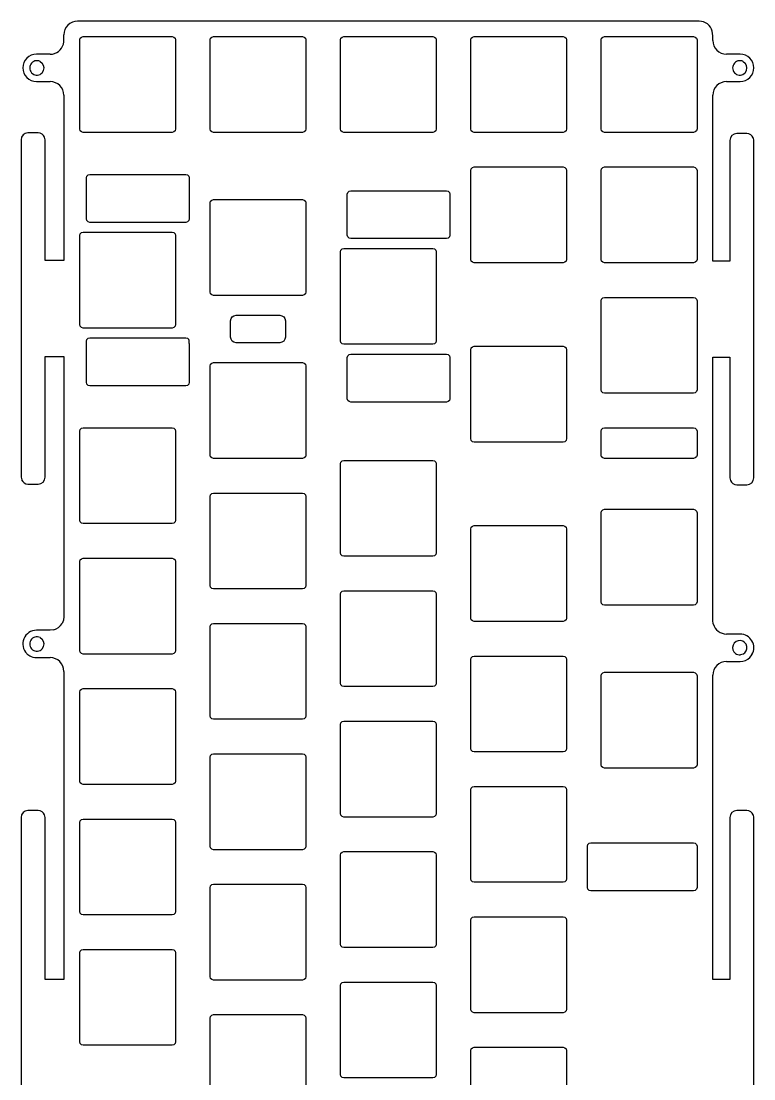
# Model space of a CAD drawing. Header units: millimetres. Extents: x 3 to 110, y 1 to 306.
# Drawn here: x 2.7 to 109.8, y 151 to 305.5 of the extents above; entities that cross this region are included whole.
import ezdxf

# ---------------------------------------------------------------- set-up
doc = ezdxf.new("R2010")
doc.units = ezdxf.units.MM
doc.linetypes.add('Continuous2', pattern=[0])
doc.layers.add('1508', color=1, linetype='Continuous')

msp = doc.modelspace()

# ---------------------------------------------------------------- linework, layer by layer
at = {"layer": '1508', "color": 176, "linetype": 'Continuous2', "lineweight": -3, "true_color": 0x000080}
for p, q in [((101.77, 305.51), (10.96, 305.51)), ((11.27, 302.76), (11.33, 303.01)), ((11.33, 303.01), (11.52, 303.19)), ((11.52, 303.19), (11.77, 303.26)), ((11.77, 303.26), (24.77, 303.26)), ((24.77, 303.26), (25.02, 303.19)), ((25.02, 303.19), (25.2, 303.01)), ((25.2, 303.01), (25.27, 302.76)), ((30.32, 302.76), (30.38, 303.01)), ((30.38, 303.01), (30.57, 303.19)), ((30.57, 303.19), (30.82, 303.26)), ((30.82, 303.26), (43.82, 303.26)), ((43.82, 303.26), (44.07, 303.19)), ((44.07, 303.19), (44.25, 303.01)), ((44.25, 303.01), (44.32, 302.76)), ((49.37, 302.76), (49.43, 303.01)), ((49.43, 303.01), (49.62, 303.19)), ((49.62, 303.19), (49.87, 303.26)), ((49.87, 303.26), (62.87, 303.26)), ((62.87, 303.26), (63.12, 303.19)), ((63.12, 303.19), (63.3, 303.01)), ((63.3, 303.01), (63.37, 302.76)), ((68.42, 302.76), (68.48, 303.01)), ((68.48, 303.01), (68.67, 303.19)), ((68.67, 303.19), (68.92, 303.26)), ((68.92, 303.26), (81.92, 303.26)), ((81.92, 303.26), (82.17, 303.19)), ((82.17, 303.19), (82.35, 303.01)), ((82.35, 303.01), (82.42, 302.76)), ((87.47, 302.76), (87.53, 303.01)), ((87.53, 303.01), (87.72, 303.19)), ((87.72, 303.19), (87.97, 303.26)), ((87.97, 303.26), (100.97, 303.26)), ((100.97, 303.26), (101.22, 303.19)), ((101.22, 303.19), (101.4, 303.01)), ((101.4, 303.01), (101.47, 302.76)), ((11.27, 289.76), (11.27, 302.76)), ((25.27, 302.76), (25.27, 289.76)), ((30.32, 289.76), (30.32, 302.76)), ((44.32, 302.76), (44.32, 289.76)), ((49.37, 289.76), (49.37, 302.76)), ((63.37, 302.76), (63.37, 289.76)), ((68.42, 289.76), (68.42, 302.76)), ((82.42, 302.76), (82.42, 289.76)), ((87.47, 289.76), (87.47, 302.76)), ((101.47, 302.76), (101.47, 289.76)), ((6.96, 300.68), (4.96, 300.68)), ((107.77, 300.68), (105.77, 300.68)), ((5.48, 299.62), (5.79, 299.38)), ((108.19, 299.62), (108.5, 299.38)), ((4.96, 296.68), (6.96, 296.68)), ((105.77, 296.68), (107.77, 296.68)), ((8.96, 294.68), (8.96, 270.53)), ((103.77, 270.43), (103.77, 294.68)), ((5.21, 289.18), (3.71, 289.18)), ((11.33, 289.51), (11.27, 289.76)), ((11.52, 289.33), (11.33, 289.51)), ((11.77, 289.26), (11.52, 289.33)), ((24.77, 289.26), (11.77, 289.26)), ((25.02, 289.33), (24.77, 289.26)), ((25.2, 289.51), (25.02, 289.33)), ((25.27, 289.76), (25.2, 289.51)), ((30.38, 289.51), (30.32, 289.76)), ((30.57, 289.33), (30.38, 289.51)), ((30.82, 289.26), (30.57, 289.33)), ((43.82, 289.26), (30.82, 289.26)), ((44.07, 289.33), (43.82, 289.26)), ((44.25, 289.51), (44.07, 289.33)), ((44.32, 289.76), (44.25, 289.51)), ((49.43, 289.51), (49.37, 289.76)), ((49.62, 289.33), (49.43, 289.51)), ((49.87, 289.26), (49.62, 289.33)), ((62.87, 289.26), (49.87, 289.26)), ((63.12, 289.33), (62.87, 289.26)), ((63.3, 289.51), (63.12, 289.33)), ((63.37, 289.76), (63.3, 289.51)), ((68.48, 289.51), (68.42, 289.76)), ((68.67, 289.33), (68.48, 289.51)), ((68.92, 289.26), (68.67, 289.33)), ((81.92, 289.26), (68.92, 289.26)), ((82.17, 289.33), (81.92, 289.26)), ((82.35, 289.51), (82.17, 289.33)), ((82.42, 289.76), (82.35, 289.51)), ((87.53, 289.51), (87.47, 289.76)), ((87.72, 289.33), (87.53, 289.51)), ((87.97, 289.26), (87.72, 289.33)), ((100.97, 289.26), (87.97, 289.26)), ((101.22, 289.33), (100.97, 289.26)), ((101.4, 289.51), (101.22, 289.33)), ((101.47, 289.76), (101.4, 289.51)), ((108.77, 289.08), (107.27, 289.08)), ((2.71, 288.18), (2.71, 238.88)), ((6.21, 288.18), (6.14, 288.56)), ((6.21, 270.53), (6.21, 288.18)), ((106.27, 288.08), (106.27, 270.43)), ((109.77, 288.08), (109.7, 288.46)), ((109.77, 238.78), (109.77, 288.08)), ((12.27, 282.62), (12.33, 282.87)), ((12.33, 282.87), (12.52, 283.06)), ((12.52, 283.06), (12.77, 283.12)), ((12.77, 283.12), (26.77, 283.12)), ((26.77, 283.12), (27.02, 283.06)), ((27.02, 283.06), (27.2, 282.87)), ((27.2, 282.87), (27.27, 282.62)), ((68.42, 283.71), (68.48, 283.96)), ((68.42, 270.71), (68.42, 283.71)), ((68.48, 283.96), (68.67, 284.14)), ((68.67, 284.14), (68.92, 284.21)), ((68.92, 284.21), (81.92, 284.21)), ((81.92, 284.21), (82.17, 284.14)), ((82.17, 284.14), (82.35, 283.96)), ((82.35, 283.96), (82.42, 283.71)), ((82.42, 283.71), (82.42, 270.71)), ((87.47, 283.71), (87.53, 283.96)), ((87.47, 270.71), (87.47, 283.71)), ((87.53, 283.96), (87.72, 284.14)), ((87.72, 284.14), (87.97, 284.21)), ((87.97, 284.21), (100.97, 284.21)), ((100.97, 284.21), (101.22, 284.14)), ((101.22, 284.14), (101.4, 283.96)), ((101.4, 283.96), (101.47, 283.71)), ((101.47, 283.71), (101.47, 281.93)), ((12.27, 276.62), (12.27, 282.62)), ((27.27, 282.62), (27.27, 276.62)), ((101.47, 281.93), (101.47, 270.71)), ((50.37, 280.24), (50.43, 280.49)), ((50.37, 274.24), (50.37, 280.24)), ((50.43, 280.49), (50.62, 280.67)), ((50.62, 280.67), (50.87, 280.74)), ((50.87, 280.74), (64.87, 280.74)), ((64.87, 280.74), (65.12, 280.67)), ((65.12, 280.67), (65.3, 280.49)), ((65.3, 280.49), (65.37, 280.24)), ((65.37, 280.24), (65.37, 274.24)), ((30.32, 278.95), (30.38, 279.2)), ((30.32, 265.95), (30.32, 278.95)), ((30.38, 279.2), (30.57, 279.38)), ((30.57, 279.38), (30.82, 279.45)), ((30.82, 279.45), (43.82, 279.45)), ((43.82, 279.45), (44.07, 279.38)), ((44.07, 279.38), (44.25, 279.2)), ((44.25, 279.2), (44.32, 278.95)), ((44.32, 278.95), (44.32, 265.95)), ((12.33, 276.37), (12.27, 276.62)), ((27.27, 276.62), (27.2, 276.37)), ((12.52, 276.19), (12.33, 276.37)), ((12.77, 276.12), (12.52, 276.19)), ((26.77, 276.12), (12.77, 276.12)), ((27.02, 276.19), (26.77, 276.12)), ((27.2, 276.37), (27.02, 276.19)), ((11.27, 274.18), (11.33, 274.43)), ((11.27, 261.18), (11.27, 274.18)), ((11.33, 274.43), (11.52, 274.62)), ((11.52, 274.62), (11.77, 274.68)), ((11.77, 274.68), (24.77, 274.68)), ((24.77, 274.68), (25.02, 274.62)), ((25.02, 274.62), (25.2, 274.43)), ((25.2, 274.43), (25.27, 274.18)), ((25.27, 274.18), (25.27, 261.18)), ((50.43, 273.99), (50.37, 274.24)), ((50.62, 273.81), (50.43, 273.99)), ((50.87, 273.74), (50.62, 273.81)), ((64.87, 273.74), (50.87, 273.74)), ((65.12, 273.81), (64.87, 273.74)), ((65.3, 273.99), (65.12, 273.81)), ((65.37, 274.24), (65.3, 273.99)), ((49.37, 271.8), (49.43, 272.05)), ((49.43, 272.05), (49.62, 272.24)), ((49.62, 272.24), (49.87, 272.3)), ((49.87, 272.3), (62.87, 272.3)), ((62.87, 272.3), (63.12, 272.24)), ((63.12, 272.24), (63.3, 272.05)), ((63.3, 272.05), (63.37, 271.8)), ((8.96, 270.53), (6.21, 270.53)), ((49.37, 258.8), (49.37, 271.8)), ((63.37, 271.8), (63.37, 258.8)), ((68.48, 270.46), (68.42, 270.71)), ((68.67, 270.28), (68.48, 270.46)), ((82.35, 270.46), (82.17, 270.28)), ((82.42, 270.71), (82.35, 270.46)), ((87.53, 270.46), (87.47, 270.71)), ((87.72, 270.28), (87.53, 270.46)), ((101.4, 270.46), (101.22, 270.28)), ((101.47, 270.71), (101.4, 270.46)), ((106.27, 270.43), (103.77, 270.43)), ((68.92, 270.21), (68.67, 270.28)), ((81.92, 270.21), (68.92, 270.21)), ((82.17, 270.28), (81.92, 270.21)), ((87.97, 270.21), (87.72, 270.28)), ((100.97, 270.21), (87.97, 270.21)), ((101.22, 270.28), (100.97, 270.21)), ((30.38, 265.7), (30.32, 265.95)), ((44.32, 265.95), (44.25, 265.7)), ((30.57, 265.51), (30.38, 265.7)), ((30.82, 265.45), (30.57, 265.51)), ((43.82, 265.45), (30.82, 265.45)), ((44.07, 265.51), (43.82, 265.45)), ((44.25, 265.7), (44.07, 265.51)), ((87.47, 264.66), (87.53, 264.91)), ((87.47, 259.97), (87.47, 264.66)), ((87.53, 264.91), (87.72, 265.09)), ((87.72, 265.09), (87.97, 265.16)), ((87.97, 265.16), (100.97, 265.16)), ((100.97, 265.16), (101.22, 265.09)), ((101.22, 265.09), (101.4, 264.91)), ((101.4, 264.91), (101.47, 264.66)), ((101.47, 264.66), (101.47, 251.66)), ((11.33, 260.93), (11.27, 261.18)), ((25.27, 261.18), (25.2, 260.93)), ((33.32, 261.74), (33.38, 262.05)), ((33.32, 259.34), (33.32, 261.74)), ((33.38, 262.05), (33.55, 262.31)), ((33.55, 262.31), (33.81, 262.48)), ((33.81, 262.48), (34.12, 262.54)), ((34.12, 262.54), (40.52, 262.54)), ((40.52, 262.54), (40.82, 262.48)), ((40.82, 262.48), (41.08, 262.31)), ((41.08, 262.31), (41.26, 262.05)), ((41.26, 262.05), (41.32, 261.74)), ((41.32, 261.74), (41.32, 259.34)), ((11.52, 260.75), (11.33, 260.93)), ((11.77, 260.68), (11.52, 260.75)), ((24.77, 260.68), (11.77, 260.68)), ((25.02, 260.75), (24.77, 260.68)), ((25.2, 260.93), (25.02, 260.75)), ((87.47, 251.66), (87.47, 259.97)), ((12.27, 258.75), (12.33, 259)), ((12.27, 252.75), (12.27, 258.75)), ((12.33, 259), (12.52, 259.18)), ((12.52, 259.18), (12.77, 259.25)), ((12.77, 259.25), (26.77, 259.25)), ((26.77, 259.25), (27.02, 259.18)), ((27.02, 259.18), (27.2, 259)), ((27.27, 258.42), (27.27, 252.75)), ((33.38, 259.03), (33.32, 259.34)), ((33.55, 258.77), (33.38, 259.03)), ((33.81, 258.6), (33.55, 258.77)), ((34.12, 258.54), (33.81, 258.6)), ((40.52, 258.54), (34.12, 258.54)), ((40.82, 258.6), (40.52, 258.54)), ((41.08, 258.77), (40.82, 258.6)), ((41.26, 259.03), (41.08, 258.77)), ((41.32, 259.34), (41.26, 259.03)), ((49.43, 258.55), (49.37, 258.8)), ((49.62, 258.37), (49.43, 258.55)), ((49.87, 258.3), (49.62, 258.37)), ((62.87, 258.3), (49.87, 258.3)), ((63.12, 258.37), (62.87, 258.3)), ((63.3, 258.55), (63.12, 258.37)), ((63.37, 258.8), (63.3, 258.55)), ((6.21, 238.88), (6.21, 256.53)), ((6.21, 256.53), (8.96, 256.53)), ((8.96, 256.53), (8.96, 218.53)), ((50.37, 256.36), (50.43, 256.61)), ((50.43, 256.61), (50.62, 256.8)), ((50.62, 256.8), (50.87, 256.86)), ((50.87, 256.86), (64.87, 256.86)), ((64.87, 256.86), (65.12, 256.8)), ((65.12, 256.8), (65.3, 256.61)), ((65.3, 256.61), (65.37, 256.36)), ((68.42, 257.44), (68.48, 257.77)), ((68.42, 244.52), (68.42, 257.44)), ((68.48, 257.77), (68.67, 257.95)), ((68.67, 257.95), (68.92, 258.02)), ((68.92, 258.02), (81.92, 258.02)), ((81.92, 258.02), (82.17, 257.95)), ((82.17, 257.95), (82.35, 257.77)), ((82.35, 257.77), (82.42, 257.44)), ((82.42, 257.44), (82.42, 244.52)), ((30.32, 255.13), (30.38, 255.38)), ((30.32, 242.13), (30.32, 255.13)), ((30.38, 255.38), (30.57, 255.57)), ((30.57, 255.57), (30.82, 255.63)), ((30.82, 255.63), (43.82, 255.63)), ((43.82, 255.63), (44.07, 255.57)), ((44.07, 255.57), (44.25, 255.38)), ((44.25, 255.38), (44.32, 255.13)), ((44.32, 255.13), (44.32, 242.13)), ((50.37, 250.36), (50.37, 256.36)), ((65.37, 256.36), (65.37, 250.36)), ((103.77, 217.98), (103.77, 256.43)), ((103.77, 256.43), (106.27, 256.43)), ((106.27, 256.43), (106.27, 238.78)), ((12.33, 252.5), (12.27, 252.75)), ((12.52, 252.31), (12.33, 252.5)), ((12.77, 252.25), (12.52, 252.31)), ((26.77, 252.25), (12.77, 252.25)), ((27.02, 252.31), (26.77, 252.25)), ((27.2, 252.5), (27.02, 252.31)), ((27.27, 252.75), (27.2, 252.5)), ((50.43, 250.11), (50.37, 250.36)), ((65.37, 250.36), (65.3, 250.11)), ((87.53, 251.41), (87.47, 251.66)), ((87.72, 251.23), (87.53, 251.41)), ((87.97, 251.16), (87.72, 251.23)), ((100.97, 251.16), (87.97, 251.16)), ((101.22, 251.23), (100.97, 251.16)), ((101.4, 251.41), (101.22, 251.23)), ((101.47, 251.66), (101.4, 251.41)), ((50.62, 249.93), (50.43, 250.11)), ((50.87, 249.86), (50.62, 249.93)), ((64.37, 249.86), (50.87, 249.86)), ((64.87, 249.86), (64.37, 249.86)), ((65.12, 249.93), (64.87, 249.86)), ((65.3, 250.11), (65.12, 249.93)), ((11.27, 245.61), (11.33, 245.86)), ((11.33, 245.86), (11.52, 246.04)), ((11.52, 246.04), (11.77, 246.11)), ((11.77, 246.11), (24.77, 246.11)), ((24.77, 246.11), (25.02, 246.04)), ((25.02, 246.04), (25.2, 245.86)), ((25.2, 245.86), (25.27, 245.61)), ((87.47, 245.61), (87.53, 245.86)), ((87.53, 245.86), (87.72, 246.04)), ((87.72, 246.04), (87.97, 246.11)), ((87.97, 246.11), (100.97, 246.11)), ((100.97, 246.11), (101.22, 246.04)), ((101.22, 246.04), (101.4, 245.86)), ((101.4, 245.86), (101.47, 245.61)), ((11.27, 232.61), (11.27, 245.61)), ((25.27, 245.61), (25.27, 232.61)), ((68.48, 244.27), (68.42, 244.52)), ((68.67, 244.08), (68.48, 244.27)), ((82.35, 244.27), (82.17, 244.08)), ((82.42, 244.52), (82.35, 244.27)), ((87.47, 242.13), (87.47, 245.61)), ((101.47, 245.61), (101.47, 242.13)), ((68.92, 244.02), (68.67, 244.08)), ((81.92, 244.02), (68.92, 244.02)), ((82.17, 244.08), (81.92, 244.02)), ((30.38, 241.88), (30.32, 242.13)), ((30.57, 241.7), (30.38, 241.88)), ((30.82, 241.63), (30.57, 241.7)), ((43.82, 241.63), (30.82, 241.63)), ((44.07, 241.7), (43.82, 241.63)), ((44.25, 241.88), (44.07, 241.7)), ((44.32, 242.13), (44.25, 241.88)), ((49.37, 240.85), (49.43, 241.1)), ((49.43, 241.1), (49.62, 241.28)), ((49.62, 241.28), (49.87, 241.35)), ((49.87, 241.35), (62.87, 241.35)), ((62.87, 241.35), (63.12, 241.28)), ((63.12, 241.28), (63.3, 241.1)), ((63.3, 241.1), (63.37, 240.85)), ((87.53, 241.88), (87.47, 242.13)), ((87.72, 241.7), (87.53, 241.88)), ((87.97, 241.63), (87.72, 241.7)), ((100.97, 241.63), (87.97, 241.63)), ((101.22, 241.7), (100.97, 241.63)), ((101.4, 241.88), (101.22, 241.7)), ((101.47, 242.13), (101.4, 241.88)), ((49.37, 227.85), (49.37, 240.85)), ((63.37, 240.85), (63.37, 227.85)), ((2.71, 238.88), (2.79, 238.49)), ((106.27, 238.78), (106.35, 238.4)), ((3.71, 237.88), (5.21, 237.88)), ((30.38, 236.33), (30.57, 236.52)), ((30.57, 236.52), (30.82, 236.58)), ((30.82, 236.58), (43.82, 236.58)), ((43.82, 236.58), (44.07, 236.52)), ((44.07, 236.52), (44.25, 236.33)), ((107.27, 237.78), (108.77, 237.78)), ((30.32, 236.08), (30.38, 236.33)), ((30.32, 223.08), (30.32, 236.08)), ((44.25, 236.33), (44.32, 236.08)), ((44.32, 236.08), (44.32, 231.97)), ((87.47, 233.7), (87.53, 233.95)), ((87.47, 220.7), (87.47, 233.7)), ((87.53, 233.95), (87.72, 234.14)), ((87.72, 234.14), (87.97, 234.2)), ((87.97, 234.2), (100.97, 234.2)), ((100.97, 234.2), (101.22, 234.14)), ((101.22, 234.14), (101.4, 233.95)), ((101.4, 233.95), (101.47, 233.7)), ((101.47, 233.7), (101.47, 222.44)), ((11.33, 232.36), (11.27, 232.61)), ((11.52, 232.18), (11.33, 232.36)), ((11.77, 232.11), (11.52, 232.18)), ((24.77, 232.11), (11.77, 232.11)), ((25.02, 232.18), (24.77, 232.11)), ((25.2, 232.36), (25.02, 232.18)), ((25.27, 232.61), (25.2, 232.36)), ((44.32, 231.97), (44.32, 223.08)), ((68.67, 231.75), (68.92, 231.82)), ((68.92, 231.82), (81.92, 231.82)), ((81.92, 231.82), (82.17, 231.75)), ((68.42, 231.32), (68.48, 231.57)), ((68.42, 222.44), (68.42, 231.32)), ((68.48, 231.57), (68.67, 231.75)), ((82.17, 231.75), (82.35, 231.57)), ((82.35, 231.57), (82.42, 231.32)), ((82.42, 231.32), (82.42, 218.32)), ((49.43, 227.6), (49.37, 227.85)), ((49.62, 227.41), (49.43, 227.6)), ((49.87, 227.35), (49.62, 227.41)), ((62.87, 227.35), (49.87, 227.35)), ((63.12, 227.41), (62.87, 227.35)), ((63.3, 227.6), (63.12, 227.41)), ((63.37, 227.85), (63.3, 227.6)), ((11.27, 226.56), (11.33, 226.81)), ((11.27, 213.56), (11.27, 226.56)), ((11.33, 226.81), (11.52, 226.99)), ((11.52, 226.99), (11.77, 227.06)), ((11.77, 227.06), (24.77, 227.06)), ((24.77, 227.06), (25.02, 226.99)), ((25.02, 226.99), (25.2, 226.81)), ((25.2, 226.81), (25.27, 226.56)), ((25.27, 226.56), (25.27, 219.01)), ((30.38, 222.83), (30.32, 223.08)), ((30.57, 222.65), (30.38, 222.83)), ((30.82, 222.58), (30.57, 222.65)), ((43.82, 222.58), (30.82, 222.58)), ((44.07, 222.65), (43.82, 222.58)), ((44.25, 222.83), (44.07, 222.65)), ((44.32, 223.08), (44.25, 222.83)), ((49.37, 221.8), (49.43, 222.05)), ((49.37, 208.8), (49.37, 221.8)), ((49.43, 222.05), (49.62, 222.23)), ((49.62, 222.23), (49.87, 222.3)), ((49.87, 222.3), (62.87, 222.3)), ((62.87, 222.3), (63.12, 222.23)), ((63.12, 222.23), (63.3, 222.05)), ((63.3, 222.05), (63.37, 221.8)), ((63.37, 221.8), (63.37, 208.8)), ((68.42, 218.32), (68.42, 222.44)), ((101.47, 222.44), (101.47, 220.7)), ((87.53, 220.45), (87.47, 220.7)), ((87.72, 220.27), (87.53, 220.45)), ((87.97, 220.2), (87.72, 220.27)), ((100.97, 220.2), (87.97, 220.2)), ((101.22, 220.27), (100.97, 220.2)), ((101.4, 220.45), (101.22, 220.27)), ((101.47, 220.7), (101.4, 220.45)), ((8.9, 218.01), (8.7, 217.53)), ((8.96, 218.53), (8.9, 218.01)), ((25.27, 219.01), (25.27, 213.56)), ((68.48, 218.07), (68.42, 218.32)), ((68.67, 217.89), (68.48, 218.07)), ((68.92, 217.82), (68.67, 217.89)), ((82.17, 217.89), (81.92, 217.82)), ((82.35, 218.07), (82.17, 217.89)), ((82.42, 218.32), (82.35, 218.07)), ((103.84, 217.46), (103.77, 217.98)), ((6.96, 216.53), (4.96, 216.53)), ((7.48, 216.59), (6.96, 216.53)), ((30.32, 217.03), (30.38, 217.28)), ((30.32, 204.03), (30.32, 217.03)), ((30.38, 217.28), (30.57, 217.47)), ((30.57, 217.47), (30.82, 217.53)), ((30.82, 217.53), (43.82, 217.53)), ((43.82, 217.53), (44.07, 217.47)), ((44.07, 217.47), (44.25, 217.28)), ((44.25, 217.28), (44.32, 217.03)), ((44.32, 217.03), (44.32, 211.58)), ((81.92, 217.82), (68.92, 217.82)), ((5.48, 215.47), (5.79, 215.23)), ((107.77, 215.98), (105.77, 215.98)), ((11.33, 213.31), (11.27, 213.56)), ((11.52, 213.13), (11.33, 213.31)), ((25.2, 213.31), (25.02, 213.13)), ((25.27, 213.56), (25.2, 213.31)), ((3.55, 213.11), (3.96, 212.79)), ((4.96, 212.53), (6.96, 212.53)), ((11.77, 213.06), (11.52, 213.13)), ((24.77, 213.06), (11.77, 213.06)), ((25.02, 213.13), (24.77, 213.06)), ((68.42, 212.27), (68.48, 212.52)), ((68.42, 199.27), (68.42, 212.27)), ((68.48, 212.52), (68.67, 212.7)), ((68.67, 212.7), (68.92, 212.77)), ((68.92, 212.77), (81.92, 212.77)), ((81.92, 212.77), (82.17, 212.7)), ((82.17, 212.7), (82.35, 212.52)), ((82.35, 212.52), (82.42, 212.27)), ((82.42, 212.27), (82.42, 199.27)), ((105.77, 211.98), (107.77, 211.98)), ((108.03, 212.99), (107.82, 212.94)), ((108.19, 213.04), (108.03, 212.99)), ((109.19, 212.57), (109.51, 212.98)), ((8.96, 210.53), (8.96, 165.53)), ((44.32, 211.58), (44.32, 204.03)), ((87.47, 209.89), (87.53, 210.14)), ((87.53, 210.14), (87.72, 210.32)), ((87.72, 210.32), (87.97, 210.39)), ((87.97, 210.39), (100.97, 210.39)), ((100.97, 210.39), (101.22, 210.32)), ((101.22, 210.32), (101.4, 210.14)), ((101.4, 210.14), (101.47, 209.89)), ((49.43, 208.55), (49.37, 208.8)), ((63.37, 208.8), (63.3, 208.55)), ((87.47, 196.89), (87.47, 209.89)), ((101.47, 209.89), (101.47, 196.89)), ((103.77, 165.53), (103.77, 209.98)), ((11.27, 207.51), (11.33, 207.76)), ((11.27, 194.51), (11.27, 207.51)), ((11.33, 207.76), (11.52, 207.94)), ((11.52, 207.94), (11.77, 208.01)), ((11.77, 208.01), (24.77, 208.01)), ((24.77, 208.01), (25.02, 207.94)), ((25.02, 207.94), (25.2, 207.76)), ((25.2, 207.76), (25.27, 207.51)), ((25.27, 207.51), (25.27, 194.51)), ((49.62, 208.36), (49.43, 208.55)), ((49.87, 208.3), (49.62, 208.36)), ((62.87, 208.3), (49.87, 208.3)), ((63.12, 208.36), (62.87, 208.3)), ((63.3, 208.55), (63.12, 208.36)), ((30.38, 203.78), (30.32, 204.03)), ((44.32, 204.03), (44.25, 203.78)), ((30.57, 203.6), (30.38, 203.78)), ((30.82, 203.53), (30.57, 203.6)), ((43.82, 203.53), (30.82, 203.53)), ((44.07, 203.6), (43.82, 203.53)), ((44.25, 203.78), (44.07, 203.6)), ((49.37, 202.75), (49.43, 203)), ((49.37, 189.75), (49.37, 202.75)), ((49.43, 203), (49.62, 203.18)), ((49.62, 203.18), (49.87, 203.25)), ((49.87, 203.25), (62.87, 203.25)), ((62.87, 203.25), (63.12, 203.18)), ((63.12, 203.18), (63.3, 203)), ((63.3, 203), (63.37, 202.75)), ((63.37, 202.75), (63.37, 189.75)), ((30.32, 197.98), (30.38, 198.23)), ((30.32, 184.98), (30.32, 197.98)), ((30.38, 198.23), (30.57, 198.42)), ((30.57, 198.42), (30.82, 198.48)), ((30.82, 198.48), (43.82, 198.48)), ((43.82, 198.48), (44.07, 198.42)), ((44.07, 198.42), (44.25, 198.23)), ((44.25, 198.23), (44.32, 197.98)), ((44.32, 197.98), (44.32, 184.98)), ((68.48, 199.02), (68.42, 199.27)), ((68.67, 198.84), (68.48, 199.02)), ((68.92, 198.77), (68.67, 198.84)), ((81.92, 198.77), (68.92, 198.77)), ((82.17, 198.84), (81.92, 198.77)), ((82.35, 199.02), (82.17, 198.84)), ((82.42, 199.27), (82.35, 199.02)), ((87.53, 196.64), (87.47, 196.89)), ((87.72, 196.46), (87.53, 196.64)), ((87.97, 196.39), (87.72, 196.46)), ((100.97, 196.39), (87.97, 196.39)), ((101.22, 196.46), (100.97, 196.39)), ((101.4, 196.64), (101.22, 196.46)), ((101.47, 196.89), (101.4, 196.64)), ((11.33, 194.26), (11.27, 194.51)), ((11.52, 194.08), (11.33, 194.26)), ((11.77, 194.01), (11.52, 194.08)), ((24.77, 194.01), (11.77, 194.01)), ((25.02, 194.08), (24.77, 194.01)), ((25.2, 194.26), (25.02, 194.08)), ((25.27, 194.51), (25.2, 194.26)), ((68.42, 193.22), (68.48, 193.47)), ((68.42, 180.22), (68.42, 193.22)), ((68.48, 193.47), (68.67, 193.65)), ((68.67, 193.65), (68.92, 193.72)), ((68.92, 193.72), (81.92, 193.72)), ((81.92, 193.72), (82.17, 193.65)), ((82.17, 193.65), (82.35, 193.47)), ((82.35, 193.47), (82.42, 193.22)), ((82.42, 193.22), (82.42, 180.22)), ((5.21, 190.18), (3.71, 190.18)), ((108.77, 190.18), (107.27, 190.18)), ((2.71, 189.18), (2.71, 121.68)), ((6.21, 189.18), (6.14, 189.56)), ((6.21, 165.53), (6.21, 189.18)), ((11.27, 188.46), (11.33, 188.71)), ((11.33, 188.71), (11.52, 188.89)), ((11.52, 188.89), (11.77, 188.96)), ((11.77, 188.96), (24.77, 188.96)), ((24.77, 188.96), (25.02, 188.89)), ((25.02, 188.89), (25.2, 188.71)), ((25.2, 188.71), (25.27, 188.46)), ((49.43, 189.5), (49.37, 189.75)), ((49.62, 189.31), (49.43, 189.5)), ((49.87, 189.25), (49.62, 189.31)), ((62.87, 189.25), (49.87, 189.25)), ((63.12, 189.31), (62.87, 189.25)), ((63.3, 189.5), (63.12, 189.31)), ((63.37, 189.75), (63.3, 189.5)), ((106.27, 189.18), (106.27, 165.53)), ((109.77, 189.18), (109.7, 189.56)), ((109.77, 121.68), (109.77, 189.18)), ((11.27, 176.71), (11.27, 188.46)), ((25.27, 188.46), (25.27, 175.46)), ((85.53, 185.24), (85.72, 185.42)), ((85.72, 185.42), (85.97, 185.49)), ((85.97, 185.49), (100.97, 185.49)), ((100.97, 185.49), (101.22, 185.42)), ((101.22, 185.42), (101.4, 185.24)), ((30.38, 184.73), (30.32, 184.98)), ((30.57, 184.55), (30.38, 184.73)), ((30.82, 184.48), (30.57, 184.55)), ((43.82, 184.48), (30.82, 184.48)), ((44.07, 184.55), (43.82, 184.48)), ((44.25, 184.73), (44.07, 184.55)), ((44.32, 184.98), (44.25, 184.73)), ((49.37, 183.7), (49.43, 183.95)), ((49.43, 183.95), (49.62, 184.13)), ((49.62, 184.13), (49.87, 184.2)), ((49.87, 184.2), (62.87, 184.2)), ((62.87, 184.2), (63.12, 184.13)), ((63.12, 184.13), (63.3, 183.95)), ((63.3, 183.95), (63.37, 183.7)), ((85.47, 184.99), (85.53, 185.24)), ((85.47, 178.95), (85.47, 184.99)), ((101.4, 185.24), (101.47, 184.99)), ((101.47, 184.99), (101.47, 178.95)), ((49.37, 170.7), (49.37, 183.7)), ((63.37, 183.7), (63.37, 170.7)), ((30.38, 179.18), (30.57, 179.37)), ((30.57, 179.37), (30.82, 179.43)), ((30.82, 179.43), (43.82, 179.43)), ((43.82, 179.43), (44.07, 179.37)), ((44.07, 179.37), (44.25, 179.18)), ((68.48, 179.97), (68.42, 180.22)), ((68.67, 179.79), (68.48, 179.97)), ((68.92, 179.72), (68.67, 179.79)), ((81.92, 179.72), (68.92, 179.72)), ((82.17, 179.79), (81.92, 179.72)), ((82.35, 179.97), (82.17, 179.79)), ((82.42, 180.22), (82.35, 179.97)), ((30.32, 178.93), (30.38, 179.18)), ((30.32, 165.93), (30.32, 178.93)), ((44.25, 179.18), (44.32, 178.93)), ((44.32, 178.93), (44.32, 165.93)), ((85.53, 178.7), (85.47, 178.95)), ((85.72, 178.52), (85.53, 178.7)), ((85.97, 178.45), (85.72, 178.52)), ((100.97, 178.45), (85.97, 178.45)), ((101.22, 178.52), (100.97, 178.45)), ((101.4, 178.7), (101.22, 178.52)), ((101.47, 178.95), (101.4, 178.7)), ((11.27, 175.46), (11.27, 176.71)), ((11.33, 175.21), (11.27, 175.46)), ((11.52, 175.03), (11.33, 175.21)), ((11.77, 174.96), (11.52, 175.03)), ((24.77, 174.96), (11.77, 174.96)), ((25.02, 175.03), (24.77, 174.96)), ((25.2, 175.21), (25.02, 175.03)), ((25.27, 175.46), (25.2, 175.21)), ((68.48, 174.42), (68.67, 174.6)), ((68.67, 174.6), (68.92, 174.67)), ((68.92, 174.67), (81.92, 174.67)), ((81.92, 174.67), (82.17, 174.6)), ((82.17, 174.6), (82.35, 174.42)), ((68.42, 174.17), (68.48, 174.42)), ((68.42, 161.17), (68.42, 174.17)), ((82.35, 174.42), (82.42, 174.17)), ((82.42, 174.17), (82.42, 161.17)), ((49.43, 170.45), (49.37, 170.7)), ((49.62, 170.26), (49.43, 170.45)), ((49.87, 170.2), (49.62, 170.26)), ((62.87, 170.2), (49.87, 170.2)), ((63.12, 170.26), (62.87, 170.2)), ((63.3, 170.45), (63.12, 170.26)), ((63.37, 170.7), (63.3, 170.45)), ((11.27, 169.41), (11.33, 169.66)), ((11.27, 156.41), (11.27, 169.41)), ((11.33, 169.66), (11.52, 169.84)), ((11.52, 169.84), (11.77, 169.91)), ((11.77, 169.91), (24.77, 169.91)), ((24.77, 169.91), (25.02, 169.84)), ((25.02, 169.84), (25.2, 169.66)), ((25.2, 169.66), (25.27, 169.41)), ((25.27, 169.41), (25.27, 156.41)), ((8.96, 165.53), (6.21, 165.53)), ((30.38, 165.68), (30.32, 165.93)), ((30.57, 165.5), (30.38, 165.68)), ((30.82, 165.43), (30.57, 165.5)), ((43.82, 165.43), (30.82, 165.43)), ((44.07, 165.5), (43.82, 165.43)), ((44.25, 165.68), (44.07, 165.5)), ((44.32, 165.93), (44.25, 165.68)), ((104.07, 165.53), (103.77, 165.53)), ((106.27, 165.53), (104.07, 165.53)), ((49.37, 164.65), (49.43, 164.9)), ((49.37, 151.65), (49.37, 164.65)), ((49.43, 164.9), (49.62, 165.08)), ((49.62, 165.08), (49.87, 165.15)), ((49.87, 165.15), (62.87, 165.15)), ((62.87, 165.15), (63.12, 165.08)), ((63.12, 165.08), (63.3, 164.9)), ((63.3, 164.9), (63.37, 164.65)), ((63.37, 164.65), (63.37, 151.65)), ((68.48, 160.92), (68.42, 161.17)), ((68.67, 160.74), (68.48, 160.92)), ((68.92, 160.67), (68.67, 160.74)), ((82.17, 160.74), (81.92, 160.67)), ((82.35, 160.92), (82.17, 160.74)), ((82.42, 161.17), (82.35, 160.92)), ((30.32, 159.88), (30.38, 160.13)), ((30.32, 146.88), (30.32, 159.88)), ((30.38, 160.13), (30.57, 160.32)), ((30.57, 160.32), (30.82, 160.38)), ((30.82, 160.38), (43.82, 160.38)), ((43.82, 160.38), (44.07, 160.32)), ((44.07, 160.32), (44.25, 160.13)), ((44.25, 160.13), (44.32, 159.88)), ((44.32, 159.88), (44.32, 146.88)), ((81.92, 160.67), (68.92, 160.67)), ((11.33, 156.16), (11.27, 156.41)), ((11.52, 155.98), (11.33, 156.16)), ((25.2, 156.16), (25.02, 155.98)), ((25.27, 156.41), (25.2, 156.16)), ((11.77, 155.91), (11.52, 155.98)), ((24.77, 155.91), (11.77, 155.91)), ((25.02, 155.98), (24.77, 155.91)), ((68.42, 155.12), (68.48, 155.37)), ((68.42, 142.12), (68.42, 155.12)), ((68.48, 155.37), (68.67, 155.55)), ((68.67, 155.55), (68.92, 155.62)), ((68.92, 155.62), (81.92, 155.62)), ((81.92, 155.62), (82.17, 155.55)), ((82.17, 155.55), (82.35, 155.37)), ((82.35, 155.37), (82.42, 155.12)), ((82.42, 155.12), (82.42, 142.12)), ((49.43, 151.4), (49.37, 151.65)), ((63.37, 151.65), (63.3, 151.4)), ((49.62, 151.21), (49.43, 151.4)), ((49.87, 151.15), (49.62, 151.21)), ((62.87, 151.15), (49.87, 151.15)), ((63.12, 151.21), (62.87, 151.15)), ((63.3, 151.4), (63.12, 151.21))]:
    msp.add_line(p, q, dxfattribs=at)
for centre, radius, start, end in [((10.96, 303.51), 2, 89.9999, 180.0001), ((101.77, 303.51), 2, 15, 90), ((3.4, 303.11), 5.57, 350.1407, 4.0851), ((98.21, 303.07), 5.57, 355.9149, 9.8593), ((6.96, 302.68), 2, 270, 345), ((105.77, 302.68), 2, 179.9999, 270.0001), ((4.96, 298.68), 2, 90, 180), ((107.77, 298.68), 2, 0, 90), ((4.96, 298.68), 2, 180, 270), ((5.01, 298.68), 1.05, 63.5295, 232.9413), ((5.01, 298.68), 1.05, 232.9413, 42.353), ((107.72, 298.68), 1.05, 63.5295, 232.9413), ((107.72, 298.68), 1.05, 232.9413, 42.353), ((107.77, 298.68), 2, 270, 0), ((6.96, 294.68), 2, 360, 90), ((105.77, 294.68), 2, 90, 180), ((3.71, 288.18), 1, 90, 180), ((5.21, 288.18), 1, 22.5001, 89.9999), ((107.27, 288.08), 1, 90, 180), ((108.77, 288.08), 1, 22.5001, 89.9998), ((26.02, 258.57), 1.26, 353.337, 19.9644), ((3.71, 238.88), 1, 202.5001, 269.9998), ((5.21, 238.88), 1, 270.0001, 359.9999), ((107.27, 238.78), 1, 202.5001, 270), ((108.77, 238.78), 1, 270, 360), ((4.96, 214.53), 2, 90, 225), ((6.96, 218.53), 2, 284.9999, 330), ((105.78, 217.98), 2, 195.0594, 269.9406), ((5.01, 214.53), 1.05, 63.5294, 232.9411), ((5.01, 214.53), 1.05, 232.9411, 42.3529), ((107.72, 213.98), 1.05, 84.7058, 232.9412), ((107.77, 213.98), 2, 330, 90), ((107.72, 213.98), 1.05, 296.4705, 84.7058), ((4.96, 214.53), 2, 240.0001, 269.9998), ((6.96, 210.53), 2, 359.9999, 90.0001), ((105.77, 209.98), 2, 90, 180), ((107.72, 213.98), 1.05, 232.9411, 275.2942), ((107.77, 213.98), 2, 269.9999, 315), ((3.71, 189.18), 1, 90.0001, 179.9999), ((5.21, 189.18), 1, 22.5001, 89.9998), ((107.27, 189.18), 1, 90, 180), ((108.77, 189.18), 1, 22.5001, 89.9998)]:
    msp.add_arc(centre, radius, start, end, dxfattribs=at)

doc.saveas('drawing.dxf')
